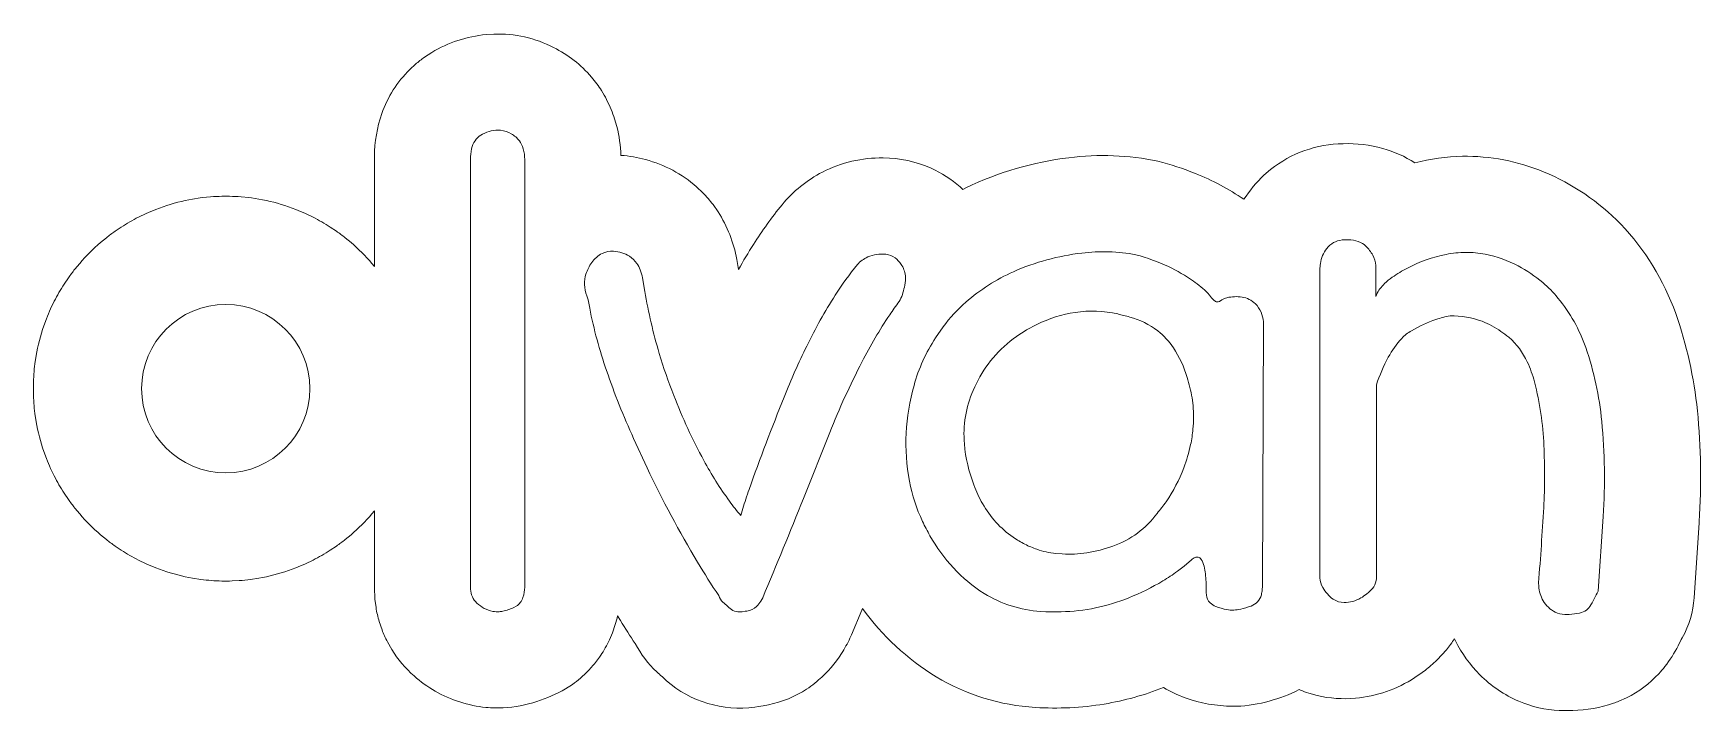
# Model space of a CAD drawing. Header units: millimetres. Extents: x -222 to 55, y 27 to 151.
# Drawn here: x -24.7 to 55.3, y 119 to 151.5 of the extents above; entities that cross this region are included whole.
import ezdxf

# ---------------------------------------------------------------- set-up
doc = ezdxf.new("R2010")
doc.units = ezdxf.units.MM
doc.header["$MEASUREMENT"] = 0
doc.layers.add('#Layer 1', color=7, linetype='Continuous')

msp = doc.modelspace()

# ---------------------------------------------------------------- linework, layer by layer
at = {"layer": '#Layer 1', "color": 1, "lineweight": 9}
msp.add_ellipse((-15.489, 134.4023), major_axis=(4.0389, 0), ratio=0.9999752, dxfattribs=at)
msp.add_open_spline([(-8.3555, 128.5413), (-8.3555, 128.5413), (-8.479, 128.3918), (-8.479, 128.3918), (-8.7867, 128.034), (-9.1206, 127.6999), (-9.4783, 127.3924), (-9.4783, 127.3924), (-9.7608, 127.1591), (-9.7608, 127.1591), (-9.8958, 127.0527), (-10.0339, 126.9498), (-10.1744, 126.8505), (-10.1744, 126.8505), (-10.4756, 126.6475), (-10.4756, 126.6475), (-10.7412, 126.476), (-11.0156, 126.3179), (-11.2972, 126.1739), (-11.2972, 126.1739), (-11.6619, 125.9982), (-11.6619, 125.9982), (-11.817, 125.9278), (-11.9739, 125.8616), (-12.1322, 125.7993), (-12.1322, 125.7993), (-12.4796, 125.6717), (-12.4796, 125.6717), (-12.9428, 125.512), (-13.4177, 125.3896), (-13.9003, 125.3056), (-13.9003, 125.3056), (-14.2945, 125.2461), (-14.2945, 125.2461), (-14.4764, 125.2228), (-14.6587, 125.2043), (-14.8417, 125.1914), (-14.8417, 125.1914), (-15.1803, 125.1741), (-15.1803, 125.1741), (-15.1803, 125.1741), (-15.3033, 125.1706), (-15.3033, 125.1706), (-15.3033, 125.1706), (-15.6746, 125.1706), (-15.6746, 125.1706), (-16.0118, 125.1773), (-16.3488, 125.2025), (-16.6832, 125.2461), (-16.6832, 125.2461), (-17.0774, 125.3056), (-17.0774, 125.3056), (-17.56, 125.3899), (-18.0349, 125.5122), (-18.4981, 125.6717), (-18.4981, 125.6717), (-18.8455, 125.7993), (-18.8455, 125.7993), (-19.004, 125.8614), (-19.161, 125.9276), (-19.3158, 125.9982), (-19.3158, 125.9982), (-19.6805, 126.1739), (-19.6805, 126.1739), (-19.9623, 126.3179), (-20.2365, 126.476), (-20.5021, 126.6475), (-20.5021, 126.6475), (-20.8035, 126.8505), (-20.8035, 126.8505), (-20.9441, 126.9498), (-21.0819, 127.0527), (-21.2169, 127.1591), (-21.2169, 127.1591), (-21.4996, 127.3924), (-21.4996, 127.3924), (-21.8571, 127.6999), (-22.1913, 128.034), (-22.4987, 128.3918), (-22.4987, 128.3918), (-22.732, 128.6743), (-22.732, 128.6743), (-22.8384, 128.8093), (-22.9413, 128.9471), (-23.0406, 129.0876), (-23.0406, 129.0876), (-23.2437, 129.389), (-23.2437, 129.389), (-23.4152, 129.6547), (-23.5733, 129.9288), (-23.7173, 130.2106), (-23.7173, 130.2106), (-23.8929, 130.5753), (-23.8929, 130.5753), (-23.9633, 130.7304), (-24.0295, 130.8871), (-24.0918, 131.0456), (-24.0918, 131.0456), (-24.2195, 131.393), (-24.2195, 131.393), (-24.3792, 131.8562), (-24.5015, 132.3311), (-24.5855, 132.8137), (-24.5855, 132.8137), (-24.645, 133.2079), (-24.645, 133.2079), (-24.6887, 133.5423), (-24.7138, 133.8793), (-24.7205, 134.2165), (-24.7205, 134.2165), (-24.7205, 134.5881), (-24.7205, 134.5881), (-24.7138, 134.9252), (-24.6887, 135.262), (-24.645, 135.5966), (-24.645, 135.5966), (-24.5855, 135.9908), (-24.5855, 135.9908), (-24.5013, 136.4732), (-24.3789, 136.9484), (-24.2195, 137.4116), (-24.2195, 137.4116), (-24.0918, 137.7589), (-24.0918, 137.7589), (-24.0298, 137.9175), (-23.9635, 138.0742), (-23.8929, 138.2293), (-23.8929, 138.2293), (-23.7173, 138.5939), (-23.7173, 138.5939), (-23.5733, 138.8757), (-23.4152, 139.1499), (-23.2437, 139.4155), (-23.2437, 139.4155), (-23.0406, 139.7167), (-23.0406, 139.7167), (-22.9413, 139.8573), (-22.8384, 139.9953), (-22.732, 140.1303), (-22.732, 140.1303), (-22.4987, 140.4128), (-22.4987, 140.4128), (-22.1913, 140.7705), (-21.8571, 141.1047), (-21.4996, 141.4121), (-21.4996, 141.4121), (-21.2169, 141.6452), (-21.2169, 141.6452), (-21.0819, 141.7518), (-20.9441, 141.8548), (-20.8035, 141.9538), (-20.8035, 141.9538), (-20.5021, 142.1569), (-20.5021, 142.1569), (-20.2365, 142.3286), (-19.9623, 142.4867), (-19.6805, 142.6304), (-19.6805, 142.6304), (-19.3158, 142.8063), (-19.3158, 142.8063), (-19.1607, 142.8765), (-19.004, 142.9429), (-18.8455, 143.0052), (-18.8455, 143.0052), (-18.4981, 143.1329), (-18.4981, 143.1329), (-18.0349, 143.2924), (-17.56, 143.4149), (-17.0774, 143.4989), (-17.0774, 143.4989), (-16.7206, 143.5538), (-16.7206, 143.5538), (-16.7206, 143.5538), (-16.6003, 143.5691), (-16.6003, 143.5691), (-16.6003, 143.5691), (-16.2209, 143.6072), (-16.2209, 143.6072), (-16.0391, 143.6212), (-15.857, 143.6302), (-15.6746, 143.6339), (-15.6746, 143.6339), (-15.3033, 143.6339), (-15.3033, 143.6339), (-15.1207, 143.63), (-14.9386, 143.6212), (-14.7568, 143.6072), (-14.7568, 143.6072), (-14.3774, 143.5691), (-14.3774, 143.5691), (-14.3774, 143.5691), (-14.2571, 143.5538), (-14.2571, 143.5538), (-14.2571, 143.5538), (-13.9003, 143.4989), (-13.9003, 143.4989), (-13.418, 143.4147), (-12.9428, 143.2924), (-12.4796, 143.1329), (-12.4796, 143.1329), (-12.1322, 143.0052), (-12.1322, 143.0052), (-11.9737, 142.9432), (-11.817, 142.8767), (-11.6619, 142.8063), (-11.6619, 142.8063), (-11.2972, 142.6304), (-11.2972, 142.6304), (-11.0156, 142.4867), (-10.7415, 142.3286), (-10.4756, 142.1569), (-10.4756, 142.1569), (-10.1744, 141.9538), (-10.1744, 141.9538), (-10.0339, 141.8548), (-9.8958, 141.7518), (-9.7608, 141.6452), (-9.7608, 141.6452), (-9.4783, 141.4121), (-9.4783, 141.4121), (-9.1206, 141.1047), (-8.7867, 140.7705), (-8.479, 140.4128), (-8.479, 140.4128), (-8.3555, 140.2632), (-8.3555, 140.2632), (-8.3555, 140.2632), (-8.3555, 145.5373), (-8.3555, 145.5373), (-8.3516, 146.2414), (-8.2314, 146.9402), (-7.9994, 147.6052), (-7.719, 148.3995), (-7.2621, 149.1201), (-6.6629, 149.7125), (-6.6629, 149.7125), (-6.3811, 149.9728), (-6.3811, 149.9728), (-6.2447, 150.0901), (-6.103, 150.2009), (-5.9565, 150.3052), (-5.9565, 150.3052), (-5.607, 150.535), (-5.607, 150.535), (-4.8129, 151.0146), (-3.9206, 151.308), (-2.997, 151.3938), (-2.997, 151.3938), (-2.6218, 151.4162), (-2.6218, 151.4162), (-1.627, 151.4508), (-0.6402, 151.2288), (0.244, 150.7716), (0.9361, 150.4227), (1.5528, 149.941), (2.0594, 149.3541), (2.0594, 149.3541), (2.3197, 149.0317), (2.3197, 149.0317), (2.3968, 148.9241), (2.4709, 148.8145), (2.5417, 148.7028), (2.629, 148.5625), (2.7111, 148.4189), (2.7873, 148.2721), (2.7873, 148.2721), (2.9632, 147.9026), (2.9632, 147.9026), (2.9632, 147.9026), (3.0047, 147.8034), (3.0047, 147.8034), (3.0643, 147.6564), (3.1185, 147.5071), (3.1672, 147.3561), (3.1672, 147.3561), (3.2752, 146.9751), (3.2752, 146.9751), (3.3883, 146.5239), (3.4536, 146.0618), (3.4702, 145.597), (3.8716, 145.5698), (4.2692, 145.5017), (4.657, 145.3942), (5.5619, 145.1516), (6.3987, 144.7034), (7.1022, 144.0847), (7.1022, 144.0847), (7.3997, 143.8006), (7.3997, 143.8006), (7.5767, 143.6235), (7.7403, 143.4336), (7.8899, 143.2328), (7.8899, 143.2328), (8.1322, 142.8889), (8.1322, 142.8889), (8.5788, 142.1947), (8.8844, 141.4193), (9.0316, 140.6071), (9.0316, 140.6071), (9.1149, 140.1259), (9.1149, 140.1259), (9.3436, 140.5312), (9.5834, 140.9302), (9.8338, 141.3225), (10.2523, 141.9819), (10.7085, 142.6164), (11.2008, 143.2227), (11.7328, 143.8744), (12.3933, 144.4094), (13.1413, 144.7946), (14.0437, 145.2543), (15.0442, 145.4876), (16.0567, 145.474), (16.849, 145.4713), (17.6321, 145.3032), (18.3556, 144.9806), (18.8615, 144.7542), (19.3298, 144.4516), (19.744, 144.0835), (19.744, 144.0835), (19.8691, 143.9651), (19.8691, 143.9651), (19.8691, 143.9651), (20.0256, 144.0429), (20.0256, 144.0429), (21.5823, 144.7874), (23.2498, 145.2732), (24.9627, 145.4821), (26.3874, 145.6637), (27.8321, 145.6097), (29.2393, 145.3219), (29.8516, 145.1615), (30.4525, 144.9617), (31.039, 144.7235), (31.8567, 144.3974), (32.6361, 143.9829), (33.3637, 143.4874), (33.6333, 143.913), (33.9569, 144.3018), (34.3261, 144.6448), (34.3261, 144.6448), (34.6439, 144.9185), (34.6439, 144.9185), (35.634, 145.7067), (36.8584, 146.1424), (38.1238, 146.1569), (38.7659, 146.1802), (39.4075, 146.1039), (40.026, 145.9305), (40.5727, 145.7787), (41.093, 145.5442), (41.5688, 145.2352), (42.3125, 145.4302), (43.0764, 145.5377), (43.8451, 145.5553), (45.1817, 145.5723), (46.5078, 145.3182), (47.7432, 144.8082), (49.1342, 144.2321), (50.3934, 143.3791), (51.444, 142.3006), (52.6122, 141.0678), (53.5112, 139.6052), (54.0842, 138.0061), (54.6127, 136.4988), (54.9612, 134.9342), (55.1221, 133.3452), (55.2961, 131.5753), (55.3259, 129.7943), (55.2112, 128.0195), (55.2112, 128.0195), (55.2066, 127.9609), (55.2066, 127.9609), (55.2066, 127.9609), (54.961, 124.3638), (54.961, 124.3638), (54.9164, 123.6924), (54.7244, 123.039), (54.3986, 122.4503), (54.3986, 122.4503), (54.3512, 122.3647), (54.3512, 122.3647), (54.3512, 122.3647), (54.1991, 122.0593), (54.1991, 122.0593), (54.0189, 121.7083), (53.8061, 121.3753), (53.5635, 121.0641), (53.4708, 120.9474), (53.3734, 120.8343), (53.2718, 120.7249), (52.8319, 120.2492), (52.3083, 119.8587), (51.7267, 119.5732), (51.7267, 119.5732), (51.3537, 119.4043), (51.3537, 119.4043), (51.2692, 119.3697), (51.1839, 119.3371), (51.098, 119.3062), (50.4663, 119.0925), (49.806, 118.9759), (49.1393, 118.9603), (49.1393, 118.9603), (49.0684, 118.9579), (49.0684, 118.9579), (48.8764, 118.951), (48.6844, 118.9519), (48.4926, 118.9603), (47.8275, 118.9903), (47.1729, 119.1387), (46.5599, 119.3985), (45.8595, 119.6997), (45.223, 120.132), (44.6848, 120.672), (44.2082, 121.1465), (43.8147, 121.6979), (43.5207, 122.3026), (43.5207, 122.3026), (43.4722, 122.4041), (43.4722, 122.4041), (43.3519, 122.2183), (43.2209, 122.0395), (43.0801, 121.8687), (42.8904, 121.6469), (42.688, 121.4362), (42.4738, 121.2377), (42.2942, 121.0731), (42.1061, 120.9183), (41.9102, 120.7734), (41.9102, 120.7734), (41.5688, 120.5391), (41.5688, 120.5391), (40.7145, 119.9794), (39.735, 119.6392), (38.7176, 119.5485), (38.1003, 119.4913), (37.4776, 119.5349), (36.8741, 119.678), (36.8741, 119.678), (36.4718, 119.7886), (36.4718, 119.7886), (36.337, 119.8336), (36.2034, 119.8827), (36.0716, 119.936), (36.0716, 119.936), (36.0121, 119.9633), (36.0121, 119.9633), (36.0121, 119.9633), (35.8374, 119.8696), (35.8374, 119.8696), (35.3746, 119.6531), (34.8914, 119.4832), (34.3949, 119.3625), (33.8791, 119.2277), (33.348, 119.1601), (32.8149, 119.1608), (32.0422, 119.1661), (31.2765, 119.3048), (30.5511, 119.5709), (30.185, 119.6969), (29.8338, 119.8615), (29.5031, 120.0623), (28.5873, 119.6965), (27.6348, 119.4301), (26.662, 119.2679), (25.5699, 119.0888), (24.4612, 119.0341), (23.3568, 119.1045), (21.6748, 119.2047), (20.042, 119.7092), (18.5968, 120.5751), (17.212, 121.4221), (16.0098, 122.5366), (15.0606, 123.8533), (15.0606, 123.8533), (15.0357, 123.7946), (15.0357, 123.7946), (15.0357, 123.7946), (15.029, 123.7778), (15.029, 123.7778), (15.029, 123.7778), (14.5332, 122.5911), (14.5332, 122.5911), (14.5332, 122.5911), (14.4621, 122.4277), (14.4621, 122.4277), (14.341, 122.1752), (14.2057, 121.9298), (14.0564, 121.6931), (13.7527, 121.2195), (13.3827, 120.7916), (12.9576, 120.423), (12.7169, 120.21), (12.4552, 120.0217), (12.1768, 119.8606), (11.5996, 119.5192), (10.9636, 119.2894), (10.3017, 119.1834), (10.3017, 119.1834), (10.0683, 119.1507), (10.0683, 119.1507), (10.0683, 119.1507), (9.9015, 119.1213), (9.9015, 119.1213), (9.9015, 119.1213), (9.6141, 119.092), (9.6141, 119.092), (8.0736, 118.9619), (6.5522, 119.5056), (5.4435, 120.5829), (5.3558, 120.6545), (5.2716, 120.7302), (5.191, 120.8096), (4.7753, 121.2045), (4.4255, 121.6633), (4.1543, 122.1685), (3.915, 122.5329), (3.6809, 122.9008), (3.4522, 123.2717), (3.4522, 123.2717), (3.3124, 123.5018), (3.3124, 123.5018), (3.2807, 123.3603), (3.2434, 123.22), (3.2009, 123.0813), (3.2009, 123.0813), (3.0633, 122.6801), (3.0633, 122.6801), (3.0059, 122.5338), (2.9426, 122.3898), (2.8741, 122.2486), (2.809, 122.1177), (2.7398, 121.9892), (2.6657, 121.8631), (2.5974, 121.7473), (2.5242, 121.6342), (2.4469, 121.5239), (2.4469, 121.5239), (2.2069, 121.2049), (2.2069, 121.2049), (2.0864, 121.0542), (1.9567, 120.9111), (1.8182, 120.7768), (1.8182, 120.7768), (1.5251, 120.5075), (1.5251, 120.5075), (1.4026, 120.4032), (1.2754, 120.3044), (1.1443, 120.2111), (1.1443, 120.2111), (0.8175, 119.997), (0.8175, 119.997), (0.3804, 119.7443), (-0.0833, 119.5409), (-0.5652, 119.3907), (-1.0861, 119.2178), (-1.6277, 119.1156), (-2.1756, 119.0865), (-2.1756, 119.0865), (-2.5767, 119.0807), (-2.5767, 119.0807), (-2.7189, 119.0837), (-2.8611, 119.092), (-3.0028, 119.1057), (-3.8593, 119.1917), (-4.6883, 119.4571), (-5.4358, 119.8843), (-5.7995, 120.0934), (-6.1413, 120.3388), (-6.4557, 120.6169), (-6.8722, 120.982), (-7.232, 121.4073), (-7.5228, 121.8788), (-7.5228, 121.8788), (-7.7324, 122.2486), (-7.7324, 122.2486), (-7.8296, 122.4369), (-7.9161, 122.6308), (-7.9916, 122.829), (-7.9916, 122.829), (-8.1268, 123.229), (-8.1268, 123.229), (-8.1931, 123.4487), (-8.2441, 123.6728), (-8.2801, 123.8994), (-8.2801, 123.8994), (-8.332, 124.3028), (-8.332, 124.3028), (-8.332, 124.3028), (-8.3398, 124.3975), (-8.3398, 124.3975), (-8.3398, 124.3975), (-8.3555, 124.7808), (-8.3555, 124.7808), (-8.3555, 124.7808), (-8.3555, 128.5413), (-8.3555, 128.5413)], degree=3, knots=[0, 0, 0, 0, 0.0050251, 0.0050251, 0.0050251, 0.0100503, 0.0100503, 0.0100503, 0.0150754, 0.0150754, 0.0150754, 0.0201005, 0.0201005, 0.0201005, 0.0251256, 0.0251256, 0.0251256, 0.0301508, 0.0301508, 0.0301508, 0.0351759, 0.0351759, 0.0351759, 0.040201, 0.040201, 0.040201, 0.0452261, 0.0452261, 0.0452261, 0.0502513, 0.0502513, 0.0502513, 0.0552764, 0.0552764, 0.0552764, 0.0603015, 0.0603015, 0.0603015, 0.0653266, 0.0653266, 0.0653266, 0.0703518, 0.0703518, 0.0703518, 0.0753769, 0.0753769, 0.0753769, 0.080402, 0.080402, 0.080402, 0.0854271, 0.0854271, 0.0854271, 0.0904523, 0.0904523, 0.0904523, 0.0954774, 0.0954774, 0.0954774, 0.1005025, 0.1005025, 0.1005025, 0.1055276, 0.1055276, 0.1055276, 0.1105528, 0.1105528, 0.1105528, 0.1155779, 0.1155779, 0.1155779, 0.120603, 0.120603, 0.120603, 0.1256281, 0.1256281, 0.1256281, 0.1306533, 0.1306533, 0.1306533, 0.1356784, 0.1356784, 0.1356784, 0.1407035, 0.1407035, 0.1407035, 0.1457286, 0.1457286, 0.1457286, 0.1507538, 0.1507538, 0.1507538, 0.1557789, 0.1557789, 0.1557789, 0.160804, 0.160804, 0.160804, 0.1658291, 0.1658291, 0.1658291, 0.1708543, 0.1708543, 0.1708543, 0.1758794, 0.1758794, 0.1758794, 0.1809045, 0.1809045, 0.1809045, 0.1859296, 0.1859296, 0.1859296, 0.1909548, 0.1909548, 0.1909548, 0.1959799, 0.1959799, 0.1959799, 0.201005, 0.201005, 0.201005, 0.2060302, 0.2060302, 0.2060302, 0.2110553, 0.2110553, 0.2110553, 0.2160804, 0.2160804, 0.2160804, 0.2211055, 0.2211055, 0.2211055, 0.2261307, 0.2261307, 0.2261307, 0.2311558, 0.2311558, 0.2311558, 0.2361809, 0.2361809, 0.2361809, 0.241206, 0.241206, 0.241206, 0.2462312, 0.2462312, 0.2462312, 0.2512563, 0.2512563, 0.2512563, 0.2562814, 0.2562814, 0.2562814, 0.2613065, 0.2613065, 0.2613065, 0.2663317, 0.2663317, 0.2663317, 0.2713568, 0.2713568, 0.2713568, 0.2763819, 0.2763819, 0.2763819, 0.281407, 0.281407, 0.281407, 0.2864322, 0.2864322, 0.2864322, 0.2914573, 0.2914573, 0.2914573, 0.2964824, 0.2964824, 0.2964824, 0.3015075, 0.3015075, 0.3015075, 0.3065327, 0.3065327, 0.3065327, 0.3115578, 0.3115578, 0.3115578, 0.3165829, 0.3165829, 0.3165829, 0.321608, 0.321608, 0.321608, 0.3266332, 0.3266332, 0.3266332, 0.3316583, 0.3316583, 0.3316583, 0.3366834, 0.3366834, 0.3366834, 0.3417085, 0.3417085, 0.3417085, 0.3467337, 0.3467337, 0.3467337, 0.3517588, 0.3517588, 0.3517588, 0.3567839, 0.3567839, 0.3567839, 0.361809, 0.361809, 0.361809, 0.3668342, 0.3668342, 0.3668342, 0.3718593, 0.3718593, 0.3718593, 0.3768844, 0.3768844, 0.3768844, 0.3819095, 0.3819095, 0.3819095, 0.3869347, 0.3869347, 0.3869347, 0.3919598, 0.3919598, 0.3919598, 0.3969849, 0.3969849, 0.3969849, 0.4020101, 0.4020101, 0.4020101, 0.4070352, 0.4070352, 0.4070352, 0.4120603, 0.4120603, 0.4120603, 0.4170854, 0.4170854, 0.4170854, 0.4221106, 0.4221106, 0.4221106, 0.4271357, 0.4271357, 0.4271357, 0.4321608, 0.4321608, 0.4321608, 0.4371859, 0.4371859, 0.4371859, 0.4422111, 0.4422111, 0.4422111, 0.4472362, 0.4472362, 0.4472362, 0.4522613, 0.4522613, 0.4522613, 0.4572864, 0.4572864, 0.4572864, 0.4623116, 0.4623116, 0.4623116, 0.4673367, 0.4673367, 0.4673367, 0.4723618, 0.4723618, 0.4723618, 0.4773869, 0.4773869, 0.4773869, 0.4824121, 0.4824121, 0.4824121, 0.4874372, 0.4874372, 0.4874372, 0.4924623, 0.4924623, 0.4924623, 0.4974874, 0.4974874, 0.4974874, 0.5025126, 0.5025126, 0.5025126, 0.5075377, 0.5075377, 0.5075377, 0.5125628, 0.5125628, 0.5125628, 0.5175879, 0.5175879, 0.5175879, 0.5226131, 0.5226131, 0.5226131, 0.5276382, 0.5276382, 0.5276382, 0.5326633, 0.5326633, 0.5326633, 0.5376884, 0.5376884, 0.5376884, 0.5427136, 0.5427136, 0.5427136, 0.5477387, 0.5477387, 0.5477387, 0.5527638, 0.5527638, 0.5527638, 0.5577889, 0.5577889, 0.5577889, 0.5628141, 0.5628141, 0.5628141, 0.5678392, 0.5678392, 0.5678392, 0.5728643, 0.5728643, 0.5728643, 0.5778894, 0.5778894, 0.5778894, 0.5829146, 0.5829146, 0.5829146, 0.5879397, 0.5879397, 0.5879397, 0.5929648, 0.5929648, 0.5929648, 0.5979899, 0.5979899, 0.5979899, 0.6030151, 0.6030151, 0.6030151, 0.6080402, 0.6080402, 0.6080402, 0.6130653, 0.6130653, 0.6130653, 0.6180905, 0.6180905, 0.6180905, 0.6231156, 0.6231156, 0.6231156, 0.6281407, 0.6281407, 0.6281407, 0.6331658, 0.6331658, 0.6331658, 0.638191, 0.638191, 0.638191, 0.6432161, 0.6432161, 0.6432161, 0.6482412, 0.6482412, 0.6482412, 0.6532663, 0.6532663, 0.6532663, 0.6582915, 0.6582915, 0.6582915, 0.6633166, 0.6633166, 0.6633166, 0.6683417, 0.6683417, 0.6683417, 0.6733668, 0.6733668, 0.6733668, 0.678392, 0.678392, 0.678392, 0.6834171, 0.6834171, 0.6834171, 0.6884422, 0.6884422, 0.6884422, 0.6934673, 0.6934673, 0.6934673, 0.6984925, 0.6984925, 0.6984925, 0.7035176, 0.7035176, 0.7035176, 0.7085427, 0.7085427, 0.7085427, 0.7135678, 0.7135678, 0.7135678, 0.718593, 0.718593, 0.718593, 0.7236181, 0.7236181, 0.7236181, 0.7286432, 0.7286432, 0.7286432, 0.7336683, 0.7336683, 0.7336683, 0.7386935, 0.7386935, 0.7386935, 0.7437186, 0.7437186, 0.7437186, 0.7487437, 0.7487437, 0.7487437, 0.7537688, 0.7537688, 0.7537688, 0.758794, 0.758794, 0.758794, 0.7638191, 0.7638191, 0.7638191, 0.7688442, 0.7688442, 0.7688442, 0.7738693, 0.7738693, 0.7738693, 0.7788945, 0.7788945, 0.7788945, 0.7839196, 0.7839196, 0.7839196, 0.7889447, 0.7889447, 0.7889447, 0.7939698, 0.7939698, 0.7939698, 0.798995, 0.798995, 0.798995, 0.8040201, 0.8040201, 0.8040201, 0.8090452, 0.8090452, 0.8090452, 0.8140704, 0.8140704, 0.8140704, 0.8190955, 0.8190955, 0.8190955, 0.8241206, 0.8241206, 0.8241206, 0.8291457, 0.8291457, 0.8291457, 0.8341709, 0.8341709, 0.8341709, 0.839196, 0.839196, 0.839196, 0.8442211, 0.8442211, 0.8442211, 0.8492462, 0.8492462, 0.8492462, 0.8542714, 0.8542714, 0.8542714, 0.8592965, 0.8592965, 0.8592965, 0.8643216, 0.8643216, 0.8643216, 0.8693467, 0.8693467, 0.8693467, 0.8743719, 0.8743719, 0.8743719, 0.879397, 0.879397, 0.879397, 0.8844221, 0.8844221, 0.8844221, 0.8894472, 0.8894472, 0.8894472, 0.8944724, 0.8944724, 0.8944724, 0.8994975, 0.8994975, 0.8994975, 0.9045226, 0.9045226, 0.9045226, 0.9095477, 0.9095477, 0.9095477, 0.9145729, 0.9145729, 0.9145729, 0.919598, 0.919598, 0.919598, 0.9246231, 0.9246231, 0.9246231, 0.9296482, 0.9296482, 0.9296482, 0.9346734, 0.9346734, 0.9346734, 0.9396985, 0.9396985, 0.9396985, 0.9447236, 0.9447236, 0.9447236, 0.9497487, 0.9497487, 0.9497487, 0.9547739, 0.9547739, 0.9547739, 0.959799, 0.959799, 0.959799, 0.9648241, 0.9648241, 0.9648241, 0.9698492, 0.9698492, 0.9698492, 0.9748744, 0.9748744, 0.9748744, 0.9798995, 0.9798995, 0.9798995, 0.9849246, 0.9849246, 0.9849246, 0.9899497, 0.9899497, 0.9899497, 0.9949749, 0.9949749, 0.9949749, 1, 1, 1, 1], dxfattribs=at)
at = {"layer": '#Layer 1', "lineweight": 9}
for points, knots in [([(-2.3651, 123.6984), (-2.3083, 123.7028), (-2.2518, 123.7111), (-2.1962, 123.7231), (-2.0138, 123.7674), (-1.8354, 123.827), (-1.663, 123.9013), (-1.663, 123.9013), (-1.547, 123.9608), (-1.547, 123.9608), (-1.4747, 124.0077), (-1.411, 124.0667), (-1.3589, 124.1355), (-1.3035, 124.2105), (-1.2594, 124.2934), (-1.2282, 124.3813), (-1.1738, 124.5433), (-1.144, 124.7127), (-1.1403, 124.8837), (-1.1403, 124.8837), (-1.1403, 145.3923), (-1.1403, 145.3923), (-1.1447, 145.5677), (-1.1705, 145.7417), (-1.2169, 145.9109), (-1.2548, 146.0505), (-1.3173, 146.1821), (-1.4018, 146.2996), (-1.5068, 146.4341), (-1.6388, 146.5449), (-1.7893, 146.6252), (-1.9462, 146.7201), (-2.1221, 146.7791), (-2.3044, 146.7988), (-2.6031, 146.8248), (-2.9029, 146.7611), (-3.1653, 146.6162), (-3.2781, 146.5548), (-3.3801, 146.4752), (-3.4674, 146.3808), (-3.556, 146.276), (-3.6227, 146.1546), (-3.6633, 146.0235), (-3.7109, 145.8654), (-3.7367, 145.7016), (-3.7399, 145.5366), (-3.7399, 145.5366), (-3.7399, 124.7801), (-3.7399, 124.7801), (-3.7314, 124.5279), (-3.6248, 124.2888), (-3.4424, 124.1141), (-3.2299, 123.9105), (-2.9631, 123.772), (-2.6739, 123.7152), (-2.5724, 123.6961), (-2.4685, 123.6903), (-2.3651, 123.6984)], [0, 0, 0, 0, 0.0526316, 0.0526316, 0.0526316, 0.1052632, 0.1052632, 0.1052632, 0.1578947, 0.1578947, 0.1578947, 0.2105263, 0.2105263, 0.2105263, 0.2631579, 0.2631579, 0.2631579, 0.3157895, 0.3157895, 0.3157895, 0.3684211, 0.3684211, 0.3684211, 0.4210526, 0.4210526, 0.4210526, 0.4736842, 0.4736842, 0.4736842, 0.5263158, 0.5263158, 0.5263158, 0.5789474, 0.5789474, 0.5789474, 0.6315789, 0.6315789, 0.6315789, 0.6842105, 0.6842105, 0.6842105, 0.7368421, 0.7368421, 0.7368421, 0.7894737, 0.7894737, 0.7894737, 0.8421053, 0.8421053, 0.8421053, 0.8947368, 0.8947368, 0.8947368, 0.9473684, 0.9473684, 0.9473684, 1, 1, 1, 1]), ([(9.2938, 123.6961), (9.2938, 123.6961), (9.4325, 123.7266), (9.4325, 123.7266), (9.4325, 123.7266), (9.5103, 123.7298), (9.5103, 123.7298), (9.6871, 123.7459), (9.853, 123.8233), (9.979, 123.9486), (10.0589, 124.0268), (10.129, 124.1145), (10.1874, 124.2098), (10.1874, 124.2098), (10.2742, 124.37), (10.2742, 124.37), (10.9398, 125.9509), (11.5906, 127.5374), (12.2271, 129.1301), (12.2271, 129.1301), (13.4882, 132.2945), (13.4882, 132.2945), (13.9507, 133.4468), (14.467, 134.5767), (15.0354, 135.6806), (15.4358, 136.4628), (15.8817, 137.2205), (16.3708, 137.9502), (16.5141, 138.1637), (16.6632, 138.373), (16.8183, 138.578), (16.8183, 138.578), (16.8677, 138.6613), (16.8677, 138.6613), (16.9775, 138.8845), (17.0516, 139.1231), (17.0874, 139.3691), (17.1199, 139.5182), (17.1305, 139.6712), (17.119, 139.8233), (17.0992, 140.0186), (17.0292, 140.2057), (16.9161, 140.3664), (16.8331, 140.4834), (16.7345, 140.5889), (16.6233, 140.6798), (16.4945, 140.7719), (16.3445, 140.8296), (16.1871, 140.8476), (15.8891, 140.8838), (15.5868, 140.8397), (15.3114, 140.7202), (15.1234, 140.6332), (14.9551, 140.5085), (14.8169, 140.3539), (14.4356, 139.8886), (14.0823, 139.4007), (13.7587, 138.8935), (13.2553, 138.1055), (12.7981, 137.289), (12.3894, 136.4482), (11.9964, 135.646), (11.6333, 134.8297), (11.3008, 134.0005), (10.7122, 132.5296), (10.1507, 131.0477), (9.6171, 129.5559), (9.5107, 129.2561), (9.4108, 128.9542), (9.3176, 128.65), (9.3176, 128.65), (9.2262, 128.3073), (9.2262, 128.3073), (9.0339, 128.5298), (8.853, 128.762), (8.684, 129.0027), (8.2257, 129.6228), (7.8135, 130.276), (7.4514, 130.9568), (6.9014, 131.9617), (6.4209, 133.0032), (6.0133, 134.0739), (5.7509, 134.7355), (5.5162, 135.4083), (5.3101, 136.0898), (5.0232, 137.0674), (4.7913, 138.0603), (4.6149, 139.0638), (4.6149, 139.0638), (4.5032, 139.7185), (4.5032, 139.7185), (4.4811, 139.848), (4.4467, 139.9752), (4.4008, 140.0982), (4.3588, 140.2083), (4.3038, 140.3131), (4.2374, 140.4105), (4.1416, 140.548), (4.0188, 140.6648), (3.8766, 140.7541), (3.6477, 140.8951), (3.3878, 140.9782), (3.1194, 140.9964), (2.9304, 141.0064), (2.7416, 140.9704), (2.5694, 140.8917), (2.3714, 140.7862), (2.2006, 140.6357), (2.0714, 140.452), (1.9505, 140.2826), (1.8563, 140.0957), (1.7919, 139.8976), (1.7444, 139.7368), (1.7238, 139.5692), (1.7312, 139.4017), (1.74, 139.2147), (1.7746, 139.0296), (1.8337, 138.8519), (1.8337, 138.8519), (1.9036, 138.6569), (1.9036, 138.6569), (1.9036, 138.6569), (1.9722, 138.2636), (1.9722, 138.2636), (2.1723, 137.2463), (2.4432, 136.2442), (2.7836, 135.265), (3.1614, 134.1599), (3.5937, 133.0741), (4.0784, 132.0115), (4.0784, 132.0115), (4.7276, 130.6074), (4.7276, 130.6074), (5.4613, 129.0569), (6.2704, 127.5432), (7.1516, 126.0716), (7.477, 125.5304), (7.8149, 124.9971), (8.1645, 124.4713), (8.2065, 124.3529), (8.2758, 124.2461), (8.3662, 124.1593), (8.4355, 124.0877), (8.5109, 124.0224), (8.5917, 123.9643), (8.7323, 123.7919), (8.9418, 123.6903), (9.1643, 123.6871), (9.1643, 123.6871), (9.2938, 123.6961), (9.2938, 123.6961)], [0, 0, 0, 0, 0.02, 0.02, 0.02, 0.04, 0.04, 0.04, 0.06, 0.06, 0.06, 0.08, 0.08, 0.08, 0.1, 0.1, 0.1, 0.12, 0.12, 0.12, 0.14, 0.14, 0.14, 0.16, 0.16, 0.16, 0.18, 0.18, 0.18, 0.2, 0.2, 0.2, 0.22, 0.22, 0.22, 0.24, 0.24, 0.24, 0.26, 0.26, 0.26, 0.28, 0.28, 0.28, 0.3, 0.3, 0.3, 0.32, 0.32, 0.32, 0.34, 0.34, 0.34, 0.36, 0.36, 0.36, 0.38, 0.38, 0.38, 0.4, 0.4, 0.4, 0.42, 0.42, 0.42, 0.44, 0.44, 0.44, 0.46, 0.46, 0.46, 0.48, 0.48, 0.48, 0.5, 0.5, 0.5, 0.52, 0.52, 0.52, 0.54, 0.54, 0.54, 0.56, 0.56, 0.56, 0.58, 0.58, 0.58, 0.6, 0.6, 0.6, 0.62, 0.62, 0.62, 0.64, 0.64, 0.64, 0.66, 0.66, 0.66, 0.68, 0.68, 0.68, 0.7, 0.7, 0.7, 0.72, 0.72, 0.72, 0.74, 0.74, 0.74, 0.76, 0.76, 0.76, 0.78, 0.78, 0.78, 0.8, 0.8, 0.8, 0.82, 0.82, 0.82, 0.84, 0.84, 0.84, 0.86, 0.86, 0.86, 0.88, 0.88, 0.88, 0.9, 0.9, 0.9, 0.92, 0.92, 0.92, 0.94, 0.94, 0.94, 0.96, 0.96, 0.96, 0.98, 0.98, 0.98, 1, 1, 1, 1]), ([(24.5939, 123.6949), (25.7082, 123.721), (26.8086, 123.949), (27.8416, 124.3677), (28.4056, 124.5932), (28.9508, 124.863), (29.4721, 125.1745), (29.7122, 125.3204), (29.9462, 125.476), (30.1733, 125.6412), (30.1733, 125.6412), (30.4943, 125.8914), (30.4943, 125.8914), (30.4943, 125.8914), (30.8449, 126.1933), (30.8449, 126.1933), (30.8961, 126.2383), (30.9543, 126.2747), (31.0173, 126.3015), (31.0634, 126.3223), (31.1151, 126.328), (31.1648, 126.3183), (31.2278, 126.3017), (31.2825, 126.2623), (31.318, 126.208), (31.3812, 126.1092), (31.4262, 126.0001), (31.4512, 125.8856), (31.5063, 125.6375), (31.5384, 125.3848), (31.5469, 125.1307), (31.5555, 124.9583), (31.5592, 124.7859), (31.5583, 124.6133), (31.5583, 124.6133), (31.5661, 124.4962), (31.5661, 124.4962), (31.5802, 124.3562), (31.6409, 124.2248), (31.7385, 124.1231), (31.8184, 124.046), (31.9137, 123.9867), (32.018, 123.9486), (32.1876, 123.8812), (32.3635, 123.8309), (32.543, 123.7986), (32.7644, 123.7603), (32.9912, 123.7688), (33.2091, 123.8235), (33.3776, 123.8625), (33.5438, 123.9121), (33.706, 123.9721), (33.9506, 124.0573), (34.1362, 124.2597), (34.1997, 124.5108), (34.2214, 124.589), (34.2366, 124.6689), (34.2447, 124.7497), (34.2447, 124.7497), (34.2525, 124.9311), (34.2525, 124.9311), (34.2525, 124.9311), (34.2998, 137.6112), (34.2998, 137.6112), (34.2786, 137.9361), (34.141, 138.2426), (33.9123, 138.4744), (33.7379, 138.6456), (33.514, 138.7578), (33.2721, 138.7945), (33.0321, 138.8307), (32.7875, 138.8212), (32.5509, 138.7663), (32.4655, 138.7455), (32.384, 138.7109), (32.3097, 138.6636), (32.3097, 138.6636), (32.1892, 138.578), (32.1892, 138.578), (32.1892, 138.578), (32.1283, 138.56), (32.1283, 138.56), (32.1283, 138.56), (32.0653, 138.5634), (32.0653, 138.5634), (32.0161, 138.5752), (31.9705, 138.5987), (31.9324, 138.6322), (31.8486, 138.7091), (31.7761, 138.7975), (31.717, 138.8946), (31.717, 138.8946), (31.6393, 138.986), (31.6393, 138.986), (31.4244, 139.1979), (31.1897, 139.389), (30.9384, 139.5561), (30.5624, 139.8243), (30.1634, 140.0585), (29.7461, 140.2561), (29.2406, 140.4878), (28.7177, 140.6793), (28.182, 140.8284), (27.3248, 140.9874), (26.4485, 141.0142), (25.5833, 140.9074), (24.4522, 140.7751), (23.3472, 140.4742), (22.3051, 140.0149), (21.4787, 139.6419), (20.7108, 139.151), (20.0254, 138.5577), (19.6171, 138.2027), (19.2504, 137.8028), (18.9323, 137.3654), (18.9323, 137.3654), (18.5716, 136.8427), (18.5716, 136.8427), (18.1061, 136.1413), (17.7565, 135.3695), (17.536, 134.5571), (17.1059, 133.0611), (17.0308, 131.4851), (17.3175, 129.9549), (17.4421, 129.2898), (17.6528, 128.6433), (17.9439, 128.0324), (18.0558, 127.8003), (18.1742, 127.5715), (18.299, 127.3461), (18.9224, 126.2203), (19.8167, 125.2673), (20.901, 124.574), (21.7185, 124.07), (22.6472, 123.7746), (23.6056, 123.7129), (23.6056, 123.7129), (23.8558, 123.6996), (23.8558, 123.6996), (24.1016, 123.6906), (24.3479, 123.6892), (24.5939, 123.6949)], [0, 0, 0, 0, 0.0212766, 0.0212766, 0.0212766, 0.0425532, 0.0425532, 0.0425532, 0.0638298, 0.0638298, 0.0638298, 0.0851064, 0.0851064, 0.0851064, 0.106383, 0.106383, 0.106383, 0.1276596, 0.1276596, 0.1276596, 0.1489362, 0.1489362, 0.1489362, 0.1702128, 0.1702128, 0.1702128, 0.1914894, 0.1914894, 0.1914894, 0.212766, 0.212766, 0.212766, 0.2340426, 0.2340426, 0.2340426, 0.2553191, 0.2553191, 0.2553191, 0.2765957, 0.2765957, 0.2765957, 0.2978723, 0.2978723, 0.2978723, 0.3191489, 0.3191489, 0.3191489, 0.3404255, 0.3404255, 0.3404255, 0.3617021, 0.3617021, 0.3617021, 0.3829787, 0.3829787, 0.3829787, 0.4042553, 0.4042553, 0.4042553, 0.4255319, 0.4255319, 0.4255319, 0.4468085, 0.4468085, 0.4468085, 0.4680851, 0.4680851, 0.4680851, 0.4893617, 0.4893617, 0.4893617, 0.5106383, 0.5106383, 0.5106383, 0.5319149, 0.5319149, 0.5319149, 0.5531915, 0.5531915, 0.5531915, 0.5744681, 0.5744681, 0.5744681, 0.5957447, 0.5957447, 0.5957447, 0.6170213, 0.6170213, 0.6170213, 0.6382979, 0.6382979, 0.6382979, 0.6595745, 0.6595745, 0.6595745, 0.6808511, 0.6808511, 0.6808511, 0.7021277, 0.7021277, 0.7021277, 0.7234043, 0.7234043, 0.7234043, 0.7446809, 0.7446809, 0.7446809, 0.7659574, 0.7659574, 0.7659574, 0.787234, 0.787234, 0.787234, 0.8085106, 0.8085106, 0.8085106, 0.8297872, 0.8297872, 0.8297872, 0.8510638, 0.8510638, 0.8510638, 0.8723404, 0.8723404, 0.8723404, 0.893617, 0.893617, 0.893617, 0.9148936, 0.9148936, 0.9148936, 0.9361702, 0.9361702, 0.9361702, 0.9574468, 0.9574468, 0.9574468, 0.9787234, 0.9787234, 0.9787234, 1, 1, 1, 1]), ([(48.9722, 123.5722), (49.139, 123.5745), (49.3052, 123.5941), (49.4682, 123.6308), (49.5859, 123.6592), (49.6971, 123.7095), (49.7961, 123.7794), (49.8817, 123.8477), (49.9544, 123.9303), (50.0112, 124.024), (50.0112, 124.024), (50.0677, 124.1175), (50.0677, 124.1175), (50.0677, 124.1175), (50.1691, 124.3238), (50.1691, 124.3238), (50.2277, 124.4436), (50.2902, 124.5616), (50.3562, 124.6776), (50.3562, 124.6776), (50.6018, 128.2748), (50.6018, 128.2748), (50.7024, 129.7924), (50.6803, 131.3157), (50.5353, 132.8297), (50.4169, 134.0385), (50.1584, 135.2294), (49.7645, 136.3783), (49.4638, 137.241), (49.0119, 138.0435), (48.4303, 138.7481), (48.2108, 139.0186), (47.9659, 139.2674), (47.6989, 139.4908), (47.3368, 139.7984), (46.9426, 140.0661), (46.5235, 140.2898), (46.0284, 140.5529), (45.4971, 140.7416), (44.9469, 140.8499), (44.6347, 140.9104), (44.3173, 140.9408), (43.9993, 140.9411), (43.6854, 140.9397), (43.3725, 140.9071), (43.0651, 140.8441), (42.4177, 140.7172), (41.7927, 140.4954), (41.2102, 140.1861), (40.9575, 140.056), (40.7138, 139.9087), (40.4811, 139.7456), (40.3526, 139.6525), (40.2303, 139.5517), (40.1149, 139.4434), (39.9494, 139.2927), (39.8153, 139.1109), (39.7204, 138.9082), (39.7204, 138.9082), (39.6888, 138.8316), (39.6888, 138.8316), (39.6888, 138.8316), (39.6888, 140.3055), (39.6888, 140.3055), (39.6835, 140.4827), (39.6337, 140.6556), (39.5434, 140.8081), (39.4559, 140.9676), (39.3463, 141.1135), (39.2178, 141.242), (39.1121, 141.3401), (38.9874, 141.4156), (38.8515, 141.464), (38.6994, 141.5164), (38.5402, 141.5439), (38.3793, 141.5453), (38.2766, 141.5453), (38.1741, 141.542), (38.0717, 141.5351), (37.7834, 141.506), (37.5198, 141.3592), (37.3437, 141.1294), (37.1762, 140.9205), (37.0684, 140.6701), (37.0315, 140.4047), (37.0172, 140.3089), (37.0102, 140.212), (37.0112, 140.115), (37.0112, 140.115), (37.0112, 125.3266), (37.0112, 125.3266), (37.0158, 125.1595), (37.0636, 124.9966), (37.1499, 124.8535), (37.2731, 124.6347), (37.4428, 124.4455), (37.6468, 124.2989), (37.8, 124.1941), (37.9817, 124.1383), (38.1674, 124.139), (38.449, 124.1397), (38.7255, 124.2147), (38.9687, 124.3564), (39.1792, 124.4766), (39.3678, 124.6317), (39.5266, 124.815), (39.6198, 124.9214), (39.6842, 125.0499), (39.7135, 125.1882), (39.7135, 125.1882), (39.7216, 125.2793), (39.7216, 125.2793), (39.7216, 125.2793), (39.7216, 134.5832), (39.7216, 134.5832), (39.8755, 135.0393), (40.0662, 135.4819), (40.2916, 135.9073), (40.4636, 136.2368), (40.6796, 136.5412), (40.9339, 136.8122), (41.072, 136.9564), (41.2289, 137.0811), (41.4006, 137.1828), (41.7742, 137.4009), (42.1689, 137.5814), (42.5781, 137.7215), (42.7994, 137.7958), (43.0258, 137.8542), (43.2555, 137.8962), (43.7826, 137.8981), (44.306, 137.8088), (44.8027, 137.6324), (45.1182, 137.5071), (45.4178, 137.3449), (45.6952, 137.1491), (45.8258, 137.0591), (45.9532, 136.9647), (46.0774, 136.8662), (46.4496, 136.5394), (46.7494, 136.1383), (46.9574, 135.6887), (47.1037, 135.3797), (47.2202, 135.0573), (47.3056, 134.7263), (47.5625, 133.7249), (47.7137, 132.6995), (47.7564, 131.6667), (47.8035, 130.6761), (47.8011, 129.6842), (47.7497, 128.6939), (47.6786, 127.4912), (47.5964, 126.29), (47.5027, 125.0889), (47.5027, 125.0889), (47.5097, 124.9267), (47.5097, 124.9267), (47.5242, 124.6793), (47.5969, 124.4388), (47.7215, 124.2246), (47.8611, 123.9917), (48.0617, 123.8016), (48.3017, 123.6746), (48.4427, 123.6042), (48.5983, 123.5675), (48.7559, 123.5675), (48.7559, 123.5675), (48.9722, 123.5722), (48.9722, 123.5722)], [0, 0, 0, 0, 0.0178571, 0.0178571, 0.0178571, 0.0357143, 0.0357143, 0.0357143, 0.0535714, 0.0535714, 0.0535714, 0.0714286, 0.0714286, 0.0714286, 0.0892857, 0.0892857, 0.0892857, 0.1071429, 0.1071429, 0.1071429, 0.125, 0.125, 0.125, 0.1428571, 0.1428571, 0.1428571, 0.1607143, 0.1607143, 0.1607143, 0.1785714, 0.1785714, 0.1785714, 0.1964286, 0.1964286, 0.1964286, 0.2142857, 0.2142857, 0.2142857, 0.2321429, 0.2321429, 0.2321429, 0.25, 0.25, 0.25, 0.2678571, 0.2678571, 0.2678571, 0.2857143, 0.2857143, 0.2857143, 0.3035714, 0.3035714, 0.3035714, 0.3214286, 0.3214286, 0.3214286, 0.3392857, 0.3392857, 0.3392857, 0.3571429, 0.3571429, 0.3571429, 0.375, 0.375, 0.375, 0.3928571, 0.3928571, 0.3928571, 0.4107143, 0.4107143, 0.4107143, 0.4285714, 0.4285714, 0.4285714, 0.4464286, 0.4464286, 0.4464286, 0.4642857, 0.4642857, 0.4642857, 0.4821429, 0.4821429, 0.4821429, 0.5, 0.5, 0.5, 0.5178571, 0.5178571, 0.5178571, 0.5357143, 0.5357143, 0.5357143, 0.5535714, 0.5535714, 0.5535714, 0.5714286, 0.5714286, 0.5714286, 0.5892857, 0.5892857, 0.5892857, 0.6071429, 0.6071429, 0.6071429, 0.625, 0.625, 0.625, 0.6428571, 0.6428571, 0.6428571, 0.6607143, 0.6607143, 0.6607143, 0.6785714, 0.6785714, 0.6785714, 0.6964286, 0.6964286, 0.6964286, 0.7142857, 0.7142857, 0.7142857, 0.7321429, 0.7321429, 0.7321429, 0.75, 0.75, 0.75, 0.7678571, 0.7678571, 0.7678571, 0.7857143, 0.7857143, 0.7857143, 0.8035714, 0.8035714, 0.8035714, 0.8214286, 0.8214286, 0.8214286, 0.8392857, 0.8392857, 0.8392857, 0.8571429, 0.8571429, 0.8571429, 0.875, 0.875, 0.875, 0.8928571, 0.8928571, 0.8928571, 0.9107143, 0.9107143, 0.9107143, 0.9285714, 0.9285714, 0.9285714, 0.9464286, 0.9464286, 0.9464286, 0.9642857, 0.9642857, 0.9642857, 0.9821429, 0.9821429, 0.9821429, 1, 1, 1, 1]), ([(24.6479, 126.4684), (24.6479, 126.4684), (24.337, 126.4907), (24.337, 126.4907), (24.0291, 126.5251), (23.7261, 126.5928), (23.4332, 126.6925), (23.2345, 126.7596), (23.0409, 126.8411), (22.854, 126.9359), (22.6605, 127.0352), (22.4734, 127.1462), (22.2938, 127.2683), (21.6873, 127.6883), (21.1844, 128.2411), (20.8232, 128.8843), (20.6582, 129.1702), (20.5195, 129.4705), (20.4085, 129.7814), (20.1645, 130.4142), (20.0101, 131.078), (19.9499, 131.7535), (19.8777, 132.6296), (20.0233, 133.5098), (20.3736, 134.316), (20.5638, 134.7646), (20.805, 135.1895), (21.0925, 135.5828), (21.7065, 136.3984), (22.511, 137.0515), (23.4353, 137.485), (24.0148, 137.7663), (24.6327, 137.9606), (25.269, 138.0619), (25.9475, 138.166), (26.6399, 138.1397), (27.3085, 137.9842), (27.5035, 137.9398), (27.6973, 137.8909), (27.8901, 137.8376), (28.3761, 137.7044), (28.8321, 137.4792), (29.2333, 137.1738), (29.5245, 136.9454), (29.7765, 136.6709), (29.9794, 136.3615), (30.2681, 135.922), (30.4913, 135.4429), (30.642, 134.9393), (30.7399, 134.6197), (30.8183, 134.2947), (30.8763, 133.9656), (30.8763, 133.9656), (30.9215, 133.5892), (30.9215, 133.5892), (30.9543, 133.2146), (30.9538, 132.838), (30.9203, 132.4634), (30.897, 132.2121), (30.8599, 131.9623), (30.8086, 131.7152), (30.7272, 131.3367), (30.6164, 130.9653), (30.4775, 130.6039), (30.2631, 130.0283), (29.9785, 129.4816), (29.63, 128.9757), (29.4954, 128.7823), (29.351, 128.5963), (29.1973, 128.4179), (28.6662, 127.6934), (27.9284, 127.1467), (27.0809, 126.8492), (26.6738, 126.7021), (26.254, 126.5932), (25.8268, 126.5235), (25.437, 126.4614), (25.0416, 126.443), (24.6479, 126.4684)], [0, 0, 0, 0, 0.0384615, 0.0384615, 0.0384615, 0.0769231, 0.0769231, 0.0769231, 0.1153846, 0.1153846, 0.1153846, 0.1538462, 0.1538462, 0.1538462, 0.1923077, 0.1923077, 0.1923077, 0.2307692, 0.2307692, 0.2307692, 0.2692308, 0.2692308, 0.2692308, 0.3076923, 0.3076923, 0.3076923, 0.3461538, 0.3461538, 0.3461538, 0.3846154, 0.3846154, 0.3846154, 0.4230769, 0.4230769, 0.4230769, 0.4615385, 0.4615385, 0.4615385, 0.5, 0.5, 0.5, 0.5384615, 0.5384615, 0.5384615, 0.5769231, 0.5769231, 0.5769231, 0.6153846, 0.6153846, 0.6153846, 0.6538462, 0.6538462, 0.6538462, 0.6923077, 0.6923077, 0.6923077, 0.7307692, 0.7307692, 0.7307692, 0.7692308, 0.7692308, 0.7692308, 0.8076923, 0.8076923, 0.8076923, 0.8461538, 0.8461538, 0.8461538, 0.8846154, 0.8846154, 0.8846154, 0.9230769, 0.9230769, 0.9230769, 0.9615385, 0.9615385, 0.9615385, 1, 1, 1, 1])]:
    msp.add_open_spline(points, degree=3, knots=knots, dxfattribs=at)

doc.saveas('drawing.dxf')
